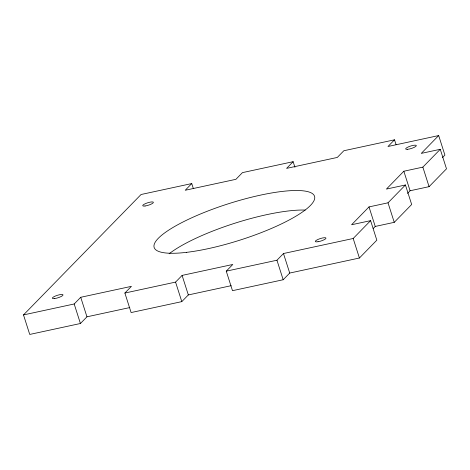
<?xml version="1.0" encoding="UTF-8"?>
<svg xmlns="http://www.w3.org/2000/svg" width="470" height="470" viewBox="0 0 470 470"><rect width="100%" height="100%" fill="white"/><g stroke="black" fill="none" stroke-linecap="round" stroke-linejoin="round"><path stroke-width="0.7" d="M129.791 307.568L86.956 316.815L80.423 323.501L29.733 334.44L23.5 314.918L141.065 194.504L191.754 183.564L193.317 188.447M23.5 314.918L74.19 303.978L80.723 297.287L131.412 286.348L124.879 293.039L131.112 312.562L181.802 301.623L188.335 294.937L231.17 285.69M191.754 183.564L185.227 190.256L235.917 179.317L242.45 172.625L293.139 161.686L294.919 167.267M124.879 293.039L175.569 282.1L182.101 275.408L232.791 264.469L226.264 271.161L232.491 290.683L283.181 279.744L289.714 273.058L359.415 258.012L376.828 240.176L370.601 220.647L351.589 224.754L369.009 206.912L388.014 202.811L405.434 184.974L411.667 204.497L394.248 222.339L375.242 226.44L373.192 228.538M293.139 161.686L286.606 168.378L337.296 157.438L343.829 150.747L394.518 139.807L396.075 144.69M226.264 271.161L276.953 260.221L283.481 253.53L353.181 238.49L370.601 220.647M394.518 139.807L387.985 146.499L438.674 135.56L444.908 155.082L442.346 157.709M407.514 193.387L410.075 190.761L429.081 186.661L446.5 168.818L440.267 149.296L422.853 167.132L403.842 171.233L386.428 189.075L405.434 184.974M438.674 135.56L421.261 153.396L440.267 149.296M422.853 167.132L429.081 186.661M403.842 171.233L410.075 190.761M388.014 202.811L394.248 222.339M369.009 206.912L375.242 226.44M353.181 238.49L359.415 258.012M283.481 253.53L289.714 273.058M276.953 260.221L283.181 279.744M182.101 275.408L188.335 294.937M175.569 282.1L181.802 301.623M80.723 297.287L86.956 316.815M74.19 303.978L80.423 323.501M169.153 253.765A84.171 19.076 -17.7 0 1 305.2 210.072M407.678 149.296A5.611 1.269 -17.7 0 0 416.308 145.847A5.611 1.269 -17.7 0 0 409.041 146.605A5.611 1.269 -17.7 0 0 407.678 149.296M318.055 241.733A5.611 1.269 -17.7 0 0 326.015 238.149A5.611 1.269 -17.7 0 0 317.896 239.477A5.611 1.269 -17.7 0 0 318.055 241.733M54.708 298.544A5.611 1.269 -17.7 0 0 63.045 295.019A5.611 1.269 -17.7 0 0 55.348 296.047A5.611 1.269 -17.7 0 0 54.708 298.544M145.06 206.001A5.611 1.269 -17.7 0 0 153.402 202.476A5.611 1.269 -17.7 0 0 145.7 203.51A5.611 1.269 -17.7 0 0 145.06 206.001M186.537 252.349A84.171 19.076 -17.7 0 0 314.236 200.091A84.171 19.076 -17.7 0 0 202.288 213.233A84.171 19.076 -17.7 0 0 186.537 252.349"/></g></svg>
